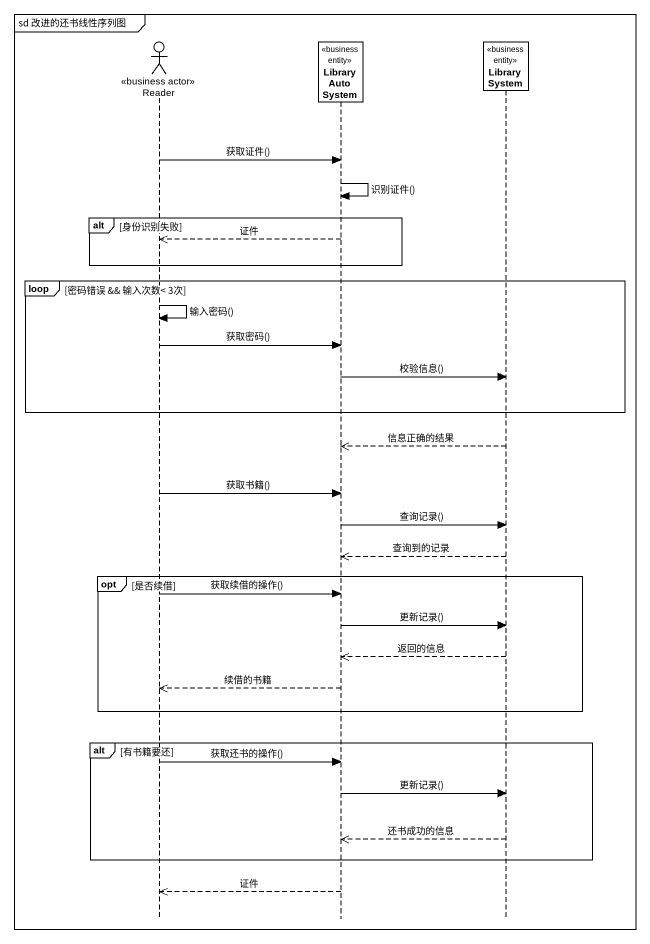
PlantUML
@startuml
mainframe sd 改进的还书线性序列图
hide footbox
actor Reader <<business actor>>
participant LibraryAutoSystem <<business entity>>
participant LibrarySystem <<business entity>>

Reader -> LibraryAutoSystem : 获取证件()
LibraryAutoSystem -> LibraryAutoSystem : 识别证件()
alt 身份识别失败
  LibraryAutoSystem -->> Reader : 证件
end
loop 密码错误 && 输入次数< 3次
  Reader -> Reader : 输入密码()
  Reader -> LibraryAutoSystem : 获取密码()
  LibraryAutoSystem -> LibrarySystem : 校验信息()
end
LibrarySystem -->> LibraryAutoSystem : 信息正确的结果
Reader -> LibraryAutoSystem : 获取书籍()
LibraryAutoSystem -> LibrarySystem : 查询记录()
LibrarySystem -->> LibraryAutoSystem : 查询到的记录
opt 是否续借
  Reader -> LibraryAutoSystem : 获取续借的操作()
  LibraryAutoSystem -> LibrarySystem : 更新记录()
  LibrarySystem -->> LibraryAutoSystem : 返回的信息
  LibraryAutoSystem -->> Reader : 续借的书籍
end
alt 有书籍要还
  Reader -> LibraryAutoSystem : 获取还书的操作()
  LibraryAutoSystem -> LibrarySystem : 更新记录()
  LibrarySystem -->> LibraryAutoSystem : 还书成功的信息
end
LibraryAutoSystem -->> Reader : 证件
@enduml
